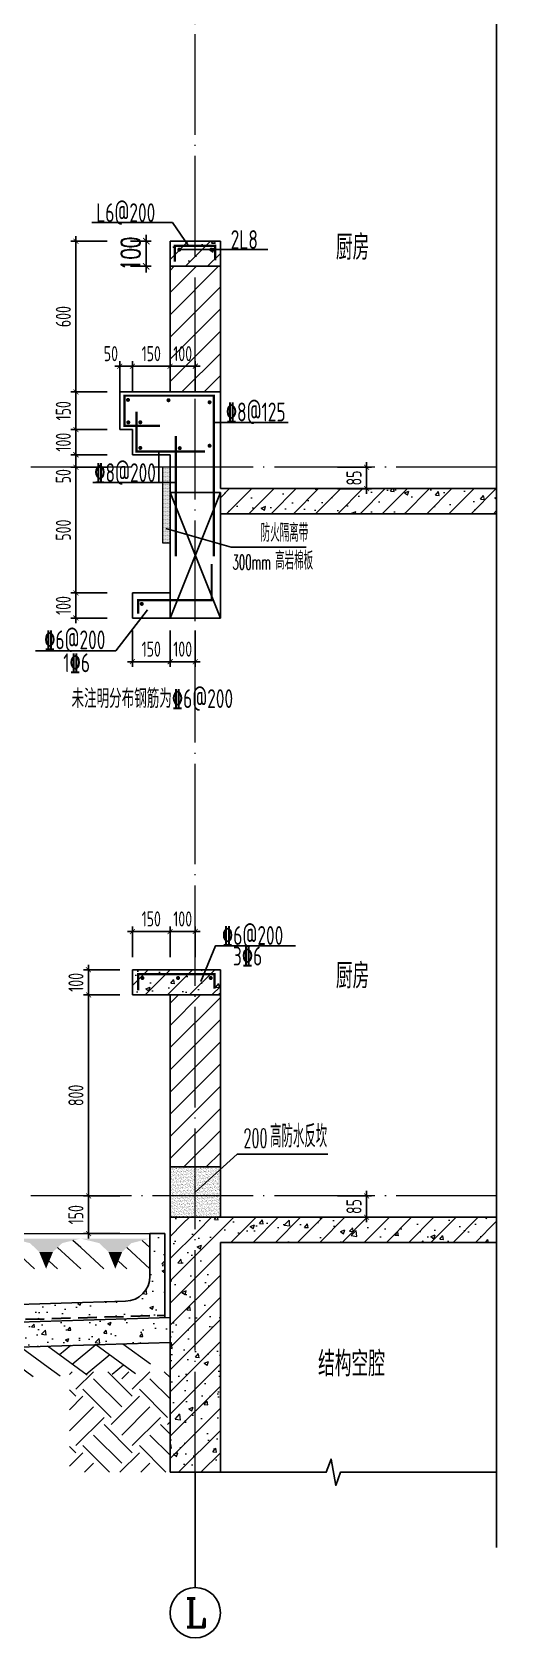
# Model space of a CAD drawing. Extents: x -668857 to 154266, y -275694 to 291306.
# Drawn here: x 94562 to 96462, y 144440 to 150831 of the extents above; entities that cross this region are included whole.
import ezdxf
from ezdxf.enums import TextEntityAlignment as Align

# ---------------------------------------------------------------- set-up
doc = ezdxf.new("R2010")
doc.units = 0
doc.header["$LTSCALE"] = 1000
doc.linetypes.add('DASH', pattern=[0.35, 0.25, -0.1])
doc.linetypes.add('DOTE', pattern=[2.42, 2, -0.2, 0.02, -0.2])
doc.layers.get('0').update_dxf_attribs({"linetype": 'CONTINUOUS'})
doc.layers.get('DEFPOINTS').update_dxf_attribs({"linetype": 'CONTINUOUS'})
for name, color, linetype in [('A-AXIS_TEXT', 7, 'CONTINUOUS'), ('AXIS', 3, 'CONTINUOUS'), ('COLUMN', 4, 'CONTINUOUS'), ('DIM', 2, 'CONTINUOUS'), ('DIM_IDEN', 67, 'CONTINUOUS'), ('DIM_SYMB', 3, 'CONTINUOUS'), ('PUB_DIM', 3, 'CONTINUOUS'), ('PUB_TEXT', 2, 'CONTINUOUS'), ('REIN', 6, 'CONTINUOUS'), ('S-大样-砼线', 7, 'CONTINUOUS'), ('S-引出线', 40, 'CONTINUOUS'), ('TEXT', 2, 'CONTINUOUS'), ('WALL', 5, 'CONTINUOUS'), ('立面-看线', 251, 'CONTINUOUS')]:
    doc.layers.add(name, color=color, linetype=linetype)
for name, color, linetype, lineweight in [('AXIS_TEXT', 7, 'CONTINUOUS', 20), ('DOTE', 19, 'DOTE', 9), ('PUB_HATCH', 8, 'CONTINUOUS', 9), ('内粉刷', 37, 'CONTINUOUS', 9), ('填充', 251, 'CONTINUOUS', 5), ('立面-中轮廓线', 30, 'CONTINUOUS', 35), ('粉刷', 251, 'CONTINUOUS', 9)]:
    doc.layers.add(name, color=color, linetype=linetype, lineweight=lineweight)
doc.styles.add('_TCH_AXIS', font='COMPLEX', dxfattribs={"bigfont": 'GBCBIG'})
doc.styles.add('_TCH_DIM_T3', font='SIMPLEX', dxfattribs={"width": 0.705882, "bigfont": 'GBCBIG'})
doc.styles.add('COMPLEX', font='COMPLEX')
doc.styles.add('DIM_FONT_T3', font='SIMPLEX', dxfattribs={"width": 0.705882, "bigfont": 'GBCBIG'})
doc.styles.add('TSSD_DIMENSION', font='Tssdeng.shx', dxfattribs={"width": 0.7, "bigfont": 'tssdchn.shx'})
doc.styles.add('TSSD_REIN', font='tssdeng.shx', dxfattribs={"width": 0.7, "height": 300, "bigfont": 'tssdchn.shx'})
doc.styles.add('w', font='tssdeng.shx', dxfattribs={"width": 0.8, "bigfont": 'tssdchn.shx'})
doc.dimstyles.new('_TCH_ARCH&&25', dxfattribs={"dimtxt": 74.375, "dimasz": 25, "dimexe": 62.5, "dimexo": 75, "dimgap": 25, "dimtad": 1, "dimdec": 0, "dimzin": 0, "dimdsep": 46, "dimtxsty": '_TCH_DIM_T3', "dimblk": 'ARCHTICK', "dimcen": 0.09, "dimclrt": 7, "dimazin": 0, "dimtfac": 1, "dimtdec": 0, "dimtix": 1, "dimtmove": 2, "dimatfit": 3, "dimldrblk": 'ARCHTICK', "dimfxl": 0, "dimtolj": 1, "dimtzin": 0, "dimarcsym": 0})
doc.dimstyles.new('TSSD_20_20', dxfattribs={"dimtxt": 60, "dimasz": 20, "dimexe": 20, "dimexo": 50, "dimgap": 20, "dimtad": 1, "dimdec": 0, "dimzin": 0, "dimdsep": 46, "dimtxsty": 'TSSD_DIMENSION', "dimblk": 'ARCHTICK', "dimblk1": 'ARCHTICK', "dimblk2": 'ARCHTICK', "dimcen": 0, "dimdle": 20, "dimclrt": 7, "dimadec": 0, "dimazin": 0, "dimtfac": 1, "dimtdec": 0, "dimtix": 1, "dimtmove": 2, "dimatfit": 3, "dimfxl": 0, "dimtolj": 1, "dimtzin": 0, "dimarcsym": 0})
pattern_1 = [(50, (28072.99, 249033.25), (143.452037, -12.550427), [15, -165]), (355, (28072.99, 249033.25), (-27.750267, 150.438427), [12, -132]), (100.4514, (28084.94, 249032.2), (115.701876, 137.88791), [12.74804, -140.22842]), (46.1842, (28072.99, 249073.25), (213.44821, -33.1038), [22.5, -247.5]), (96.6356, (28090.77, 249070.5), (186.93254, 194.82357), [19.12206, -210.3426]), (351.1842, (28072.99, 249073.25), (186.93239, 194.82372), [18, -198]), (21, (28092.99, 249063.25), (119.38141, -80.52378), [15, -165]), (326, (28092.99, 249063.25), (48.663066, 145.03001), [12, -132]), (71.4514, (28102.93, 249056.54), (168.044526, 64.5061), [12.74804, -140.22842]), (37.5, (28072.986, 249033.25), (2.431971, 66.578771), [0, -130.4, 0, -134, 0, -132.5]), (7.5, (28072.986, 249033.25), (52.613907, 78.882342), [0, -76.4, 0, -127.4, 0, -50.5]), (327.5, (28028.386, 249033.25), (106.764487, -4.510974), [0, -50, 0, -156, 0, -207]), (317.5, (28008.39, 249033.25), (116.637234, 20.020996), [0, -65, 0, -103.6, 0, -147])]
pattern_2 = [(45, (-562273.49, 314642.066), (-44.194174, 44.194174), []), (50, (-562273.49, 314642.07), (179.315046, -15.688034), [18.75, -206.25]), (355, (-562273.49, 314642.07), (-34.687833, 188.048033), [15, -165]), (100.4514, (-562258.55, 314640.76), (144.627345, 172.359886), [15.935047, -175.28553]), (46.1842, (-562273.49, 314692.07), (266.81026, -41.37975), [28.125, -309.375]), (96.6356, (-562251.25, 314688.62), (233.66568, 243.52947), [23.90257, -262.92825]), (351.1842, (-562273.5, 314692.07), (233.66549, 243.52965), [22.5, -247.5]), (21, (-562248.49, 314679.57), (149.226763, -100.654723), [18.75, -206.25]), (326, (-562248.49, 314679.57), (60.828833, 181.28751), [15, -165]), (71.4514, (-562236.05, 314671.18), (210.055657, 80.632624), [15.935047, -175.28553]), (37.5, (-562273.49, 314642.066), (3.039964, 83.2234635), [0, -163, 0, -167.5, 0, -165.625]), (7.5, (-562273.49, 314642.07), (65.767384, 98.602928), [0, -95.5, 0, -159.25, 0, -63.125]), (327.5, (-562329.24, 314642.066), (133.455609, -5.638718), [0, -62.5, 0, -195, 0, -258.75]), (317.5, (-562354.24, 314642.07), (145.796542, 25.026246), [0, -81.25, 0, -129.5, 0, -183.75])]
pattern_3 = [(45, (-562273.49, 314686.944), (-44.1941915, 44.1941915), [])]

# ---------------------------------------------------------------- blocks, each defined once
blk = doc.blocks.new('$LINEPAT$素土夯实')
at = {"color": 0}
for p, q in [((0, -210), (210, 0)), ((120, -300), (420, 0)), ((420, 0), (608, -188)), ((495, -300), (795, 0)), ((615, 0), (705, -90)), ((315, -105), (502, -293)), ((210, -210), (300, -300)), ((705, -300), (795, -210))]:
    blk.add_line(p, q, dxfattribs=at)
blk = doc.blocks.new('$LinePat$自然土壤')
at = {"color": 0}
for p, q in [((0, -90), (71, -19)), ((0, -300), (211, -89)), ((420, -300), (630, -90)), ((210, -300), (286, -224))]:
    blk.add_line(p, q, dxfattribs=at)
for points in [[(0, 0), (630, 0), (168, -45), (462, -45)], [(168, -45), (462, -45), (252, -132), (378, -132)], [(252, -132), (378, -132), (315, -300)]]:
    blk.add_solid(points, dxfattribs=at)
blk = doc.blocks.new('sanshui')
at = {"layer": '粉刷'}
h = blk.add_hatch(dxfattribs=at)
h.set_pattern_fill('混凝土', color=256, scale=20)
h.set_pattern_definition(pattern_1)
edge = h.paths.add_edge_path()
edge.add_line((346317.8, 427329.6), (346257.8, 427329.6))
edge.add_line((346257.8, 427329.6), (346257.8, 427160.3))
edge.add_arc((346157.8, 427160.3), 100, 271.71836, 360, ccw=False)
edge.add_line((346160.8, 427060.3), (345137.8, 427029.6))
edge.add_line((345137.8, 427029.6), (345137.8, 426969.6))
edge.add_line((345137.8, 426969.6), (346317.8, 427005))
edge.add_line((346317.8, 427005), (346317.8, 427329.6))
h = blk.add_hatch(dxfattribs=at)
h.set_pattern_fill('混凝土', color=256, scale=20)
h.set_pattern_definition(pattern_1)
h.paths.add_polyline_path([(346337.8, 426895.6), (346337.8, 426995.6), (345037.8, 426956.6), (345037.8, 426856.6)])
at = {"layer": 'COLUMN'}
for p, q in [((346257.8, 427329.6), (346317.8, 427329.6)), ((346257.8, 427160.3), (346257.8, 427329.6)), ((346317.8, 426995), (346317.8, 427329.6)), ((346160.8, 427060.3), (345137.8, 427029.6)), ((345137.8, 426959.6), (345137.8, 427029.6)), ((346338.1, 426995.6), (345037.8, 426956.6)), ((345037.8, 426856.6), (345037.8, 426956.6)), ((346338.1, 426895.6), (345037.8, 426856.6))]:
    blk.add_line(p, q, dxfattribs=at)
blk.add_arc((346157.8, 427160.3), 100, 271.71836, 0, dxfattribs=at)
at = {"layer": '立面-中轮廓线', "linetype": 'DASH', "ltscale": 0.3}
blk.add_lwpolyline([(345027.8, 426856.6), (345027.8, 426966.3), (346317.8, 427005)], dxfattribs=at)
at = {"layer": '粉刷'}
blk.add_line((344881.5, 427329.6), (346257.8, 427329.6), dxfattribs=at)
at = {"layer": '粉刷', "yscale": 0.4, "zscale": 0.4}
for name, p, xscale, rotation in [('$LinePat$自然土壤', (345156.8, 427309.6), -0.4369306507241237, 359.9999999999903), ('$LinePat$自然土壤', (345432, 427309.6), -0.4369306507241237, 359.9999999999903), ('$LinePat$自然土壤', (345707.3, 427309.6), -0.4369306507241237, 359.9999999999903), ('$LinePat$自然土壤', (345982.6, 427309.6), -0.4369306507241237, 359.9999999999903), ('$LinePat$自然土壤', (346257.8, 427309.6), -0.4369306507241237, 359.9999999999903), ('$LINEPAT$素土夯实', (345444.5, 426868.8), -0.5117605352322558, 1.718358001643932), ('$LINEPAT$素土夯实', (345851.2, 426881), -0.5117605352322558, 1.718358001643932), ('$LINEPAT$素土夯实', (346257.8, 426893.2), -0.5117605352322558, 1.718358001643932)]:
    blk.add_blockref(name, p, dxfattribs=dict(at, xscale=xscale, rotation=rotation))
blk = doc.blocks.new('VDVDXAXFSFFX')
at = {"layer": 'PUB_HATCH'}
h = blk.add_hatch(dxfattribs=at)
h.set_pattern_fill('DOTS', color=251, scale=2, style=0)
h.set_pattern_definition([(0, (924712.4965, -148185.593), (1.5875, 3.175), [0, -3.175])])
h.paths.add_polyline_path([(924682.5, -148185.6), (924712.5, -148185.6), (924712.5, -147935.6), (924712.5, -147885.6), (924712.5, -147885.6), (924712.5, -147885.6), (924682.5, -147885.6)])
at = {"layer": 'DIM_IDEN', "color": 5}
for p, q in [((924695.5, -148129.3), (924955.6, -148202.9)), ((924955.6, -148202.9), (925253.4, -148202.9))]:
    blk.add_line(p, q, dxfattribs=at)
at = {"layer": 'PUB_HATCH', "color": 5}
blk.add_lwpolyline([(924712.5, -147885.6), (924682.5, -147885.6), (924682.5, -148185.6), (924712.5, -148185.6)], close=True, dxfattribs=at)
at = {"layer": 'PUB_TEXT', "style": 'DIM_FONT_T3', "width": 0.705882}
blk.add_text('防火隔离带', height=71.49, dxfattribs=at).set_placement((925072.6, -148181.9))
at = {"layer": 'PUB_TEXT', "color": 5, "style": 'DIM_FONT_T3'}
for s, height, width, p in [('高岩棉板', 71.49, 0.705882, (925129.8, -148292.9)), ('300mm', 59.5, 0.49827, (924960.4, -148292.9))]:
    blk.add_text(s, height=height, dxfattribs=dict(at, width=width)).set_placement(p)
blk = doc.blocks.new('_ArchTick')
at = {"color": 0, "linetype": 'ByBlock', "const_width": 0.15}
blk.add_lwpolyline([(-0.5, -0.5), (0.5, 0.5)], dxfattribs=at)
blk = doc.blocks.new('*D2754')
at = {"layer": 'DEFPOINTS', "color": 0}
for p in [(95726.2, 146199), (95892.2, 146199), (95726.2, 146114)]:
    blk.add_point(p, dxfattribs=at)
at = {"layer": 'DIM', "color": 0, "lineweight": -2}
for p, q in [((95776.2, 146199), (95912.2, 146199)), ((95892.2, 146199), (95892.2, 146219)), ((95892.2, 146114), (95892.2, 146199)), ((95776.2, 146114), (95912.2, 146114)), ((95892.2, 146114), (95892.2, 146094))]:
    blk.add_line(p, q, dxfattribs=at)
at = {"layer": 'DIM', "color": 0, "lineweight": -2, "xscale": 20, "yscale": 20, "zscale": 20}
for p, rotation in [((95892.2, 146199), 270), ((95892.2, 146114), 90)]:
    blk.add_blockref('_ArchTick', p, dxfattribs=dict(at, rotation=rotation))
at = {"layer": 'DIM', "color": 7, "insert": (95842.2, 146156.5), "char_height": 60, "attachment_point": 5, "rotation": 90, "style": 'TSSD_DIMENSION'}
blk.add_mtext('\\A1;85', dxfattribs=at)
blk = doc.blocks.new('*D2755')
at = {"layer": 'DEFPOINTS', "color": 0}
for p in [(95111.1, 147251.4), (94961.1, 147099.1), (95111.1, 147099.1)]:
    blk.add_point(p, dxfattribs=at)
at = {"layer": 'DIM', "color": 0, "lineweight": -2}
for p, q in [((94961.1, 147149.1), (94961.1, 147271.4)), ((95111.1, 147149.1), (95111.1, 147271.4)), ((94941.1, 147251.4), (95131.1, 147251.4))]:
    blk.add_line(p, q, dxfattribs=at)
at = {"layer": 'DIM', "color": 0, "lineweight": -2, "xscale": 20, "yscale": 20, "zscale": 20, "rotation": 180}
blk.add_blockref('_ArchTick', (94961.1, 147251.4), dxfattribs=at)
at = {"layer": 'DIM', "color": 0, "lineweight": -2, "xscale": 20, "yscale": 20, "zscale": 20}
blk.add_blockref('_ArchTick', (95111.1, 147251.4), dxfattribs=at)
at = {"layer": 'DIM', "color": 7, "insert": (95036.1, 147301.4), "char_height": 60, "attachment_point": 5, "style": 'TSSD_DIMENSION'}
blk.add_mtext('\\A1;150', dxfattribs=at)
blk = doc.blocks.new('*D2756')
at = {"layer": 'DEFPOINTS', "color": 0}
for p in [(95211.1, 147251.4), (95111.1, 147099.1), (95211.1, 147099.1)]:
    blk.add_point(p, dxfattribs=at)
at = {"layer": 'DIM', "color": 0, "lineweight": -2}
for p, q in [((95111.1, 147149.1), (95111.1, 147271.4)), ((95211.1, 147149.1), (95211.1, 147271.4)), ((95111.1, 147251.4), (95091.1, 147251.4)), ((95111.1, 147251.4), (95211.1, 147251.4)), ((95211.1, 147251.4), (95231.1, 147251.4))]:
    blk.add_line(p, q, dxfattribs=at)
at = {"layer": 'DIM', "color": 0, "lineweight": -2, "xscale": 20, "yscale": 20, "zscale": 20}
blk.add_blockref('_ArchTick', (95111.1, 147251.4), dxfattribs=at)
at = {"layer": 'DIM', "color": 0, "lineweight": -2, "xscale": 20, "yscale": 20, "zscale": 20, "rotation": 180}
blk.add_blockref('_ArchTick', (95211.1, 147251.4), dxfattribs=at)
at = {"layer": 'DIM', "color": 7, "insert": (95161.1, 147301.4), "char_height": 60, "attachment_point": 5, "style": 'TSSD_DIMENSION'}
blk.add_mtext('\\A1;100', dxfattribs=at)
blk = doc.blocks.new('*D2757')
at = {"layer": 'DEFPOINTS', "color": 0}
for p in [(94786.5, 147099), (94961.1, 147099), (94961.1, 146999)]:
    blk.add_point(p, dxfattribs=at)
at = {"layer": 'DIM', "color": 0, "lineweight": -2}
for p, q in [((94911.1, 147099), (94766.5, 147099)), ((94786.5, 147099), (94786.5, 147119)), ((94786.5, 146999), (94786.5, 147099)), ((94911.1, 146999), (94766.5, 146999)), ((94786.5, 146999), (94786.5, 146979))]:
    blk.add_line(p, q, dxfattribs=at)
at = {"layer": 'DIM', "color": 0, "lineweight": -2, "xscale": 20, "yscale": 20, "zscale": 20}
for p, rotation in [((94786.5, 147099), 270), ((94786.5, 146999), 90)]:
    blk.add_blockref('_ArchTick', p, dxfattribs=dict(at, rotation=rotation))
at = {"layer": 'DIM', "color": 7, "insert": (94736.5, 147049), "char_height": 60, "attachment_point": 5, "rotation": 90, "style": 'TSSD_DIMENSION'}
blk.add_mtext('\\A1;100', dxfattribs=at)
blk = doc.blocks.new('*D2758')
at = {"layer": 'DEFPOINTS', "color": 0}
for p in [(94786.5, 146999), (94961.1, 146999), (94961.1, 146199)]:
    blk.add_point(p, dxfattribs=at)
at = {"layer": 'DIM', "color": 0, "lineweight": -2}
for p, q in [((94786.5, 146179), (94786.5, 147019)), ((94911.1, 146999), (94766.5, 146999)), ((94911.1, 146199), (94766.5, 146199))]:
    blk.add_line(p, q, dxfattribs=at)
at = {"layer": 'DIM', "color": 0, "lineweight": -2, "xscale": 20, "yscale": 20, "zscale": 20}
for p, rotation in [((94786.5, 146999), 90), ((94786.5, 146199), 270)]:
    blk.add_blockref('_ArchTick', p, dxfattribs=dict(at, rotation=rotation))
at = {"layer": 'DIM', "color": 7, "insert": (94736.5, 146599), "char_height": 60, "attachment_point": 5, "rotation": 90, "style": 'TSSD_DIMENSION'}
blk.add_mtext('\\A1;800', dxfattribs=at)
blk = doc.blocks.new('*D2759')
at = {"layer": 'DEFPOINTS', "color": 0}
for p in [(94786.5, 146199), (94961.1, 146199), (94961.1, 146049)]:
    blk.add_point(p, dxfattribs=at)
at = {"layer": 'DIM', "color": 0, "lineweight": -2}
for p, q in [((94911.1, 146199), (94766.5, 146199)), ((94786.5, 146029), (94786.5, 146219)), ((94911.1, 146049), (94766.5, 146049))]:
    blk.add_line(p, q, dxfattribs=at)
at = {"layer": 'DIM', "color": 0, "lineweight": -2, "xscale": 20, "yscale": 20, "zscale": 20}
for p, rotation in [((94786.5, 146199), 90), ((94786.5, 146049), 270)]:
    blk.add_blockref('_ArchTick', p, dxfattribs=dict(at, rotation=rotation))
at = {"layer": 'DIM', "color": 7, "insert": (94736.5, 146124), "char_height": 60, "attachment_point": 5, "rotation": 90, "style": 'TSSD_DIMENSION'}
blk.add_mtext('\\A1;150', dxfattribs=at)
blk = doc.blocks.new('*D2760')
at = {"layer": 'DEFPOINTS', "color": 0}
for p in [(95726.2, 149099), (95892.2, 149099), (95726.2, 149014)]:
    blk.add_point(p, dxfattribs=at)
at = {"layer": 'DIM', "color": 0, "lineweight": -2}
for p, q in [((95892.2, 149099), (95892.2, 149119)), ((95776.2, 149099), (95912.2, 149099)), ((95892.2, 149014), (95892.2, 149099)), ((95776.2, 149014), (95912.2, 149014)), ((95892.2, 149014), (95892.2, 148994))]:
    blk.add_line(p, q, dxfattribs=at)
at = {"layer": 'DIM', "color": 0, "lineweight": -2, "xscale": 20, "yscale": 20, "zscale": 20}
for p, rotation in [((95892.2, 149099), 270), ((95892.2, 149014), 90)]:
    blk.add_blockref('_ArchTick', p, dxfattribs=dict(at, rotation=rotation))
at = {"layer": 'DIM', "color": 7, "insert": (95842.2, 149056.5), "char_height": 60, "attachment_point": 5, "rotation": 90, "style": 'TSSD_DIMENSION'}
blk.add_mtext('\\A1;85', dxfattribs=at)
blk = doc.blocks.new('*D2761')
at = {"layer": 'DEFPOINTS', "color": 0}
for p in [(94961.1, 149501.4), (94911.1, 149349.1), (94961.1, 149349.1)]:
    blk.add_point(p, dxfattribs=at)
at = {"layer": 'DIM', "color": 0, "lineweight": -2}
for p, q in [((94891.1, 149501.4), (94981.1, 149501.4)), ((94911.1, 149399.1), (94911.1, 149521.4)), ((94961.1, 149399.1), (94961.1, 149521.4))]:
    blk.add_line(p, q, dxfattribs=at)
at = {"layer": 'DIM', "color": 0, "lineweight": -2, "xscale": 20, "yscale": 20, "zscale": 20, "rotation": 180}
blk.add_blockref('_ArchTick', (94911.1, 149501.4), dxfattribs=at)
at = {"layer": 'DIM', "color": 0, "lineweight": -2, "xscale": 20, "yscale": 20, "zscale": 20}
blk.add_blockref('_ArchTick', (94961.1, 149501.4), dxfattribs=at)
at = {"layer": 'DIM', "color": 7, "insert": (94875.6, 149551.4), "char_height": 60, "attachment_point": 5, "style": 'TSSD_DIMENSION'}
blk.add_mtext('\\A1;50', dxfattribs=at)
blk = doc.blocks.new('*D2762')
at = {"layer": 'DEFPOINTS', "color": 0}
for p in [(95111.1, 149501.4), (94961.1, 149349.1), (95111.1, 149349.1)]:
    blk.add_point(p, dxfattribs=at)
at = {"layer": 'DIM', "color": 0, "lineweight": -2}
for p, q in [((94941.1, 149501.4), (95131.1, 149501.4)), ((94961.1, 149399.1), (94961.1, 149521.4)), ((95111.1, 149399.1), (95111.1, 149521.4))]:
    blk.add_line(p, q, dxfattribs=at)
at = {"layer": 'DIM', "color": 0, "lineweight": -2, "xscale": 20, "yscale": 20, "zscale": 20, "rotation": 180}
blk.add_blockref('_ArchTick', (94961.1, 149501.4), dxfattribs=at)
at = {"layer": 'DIM', "color": 0, "lineweight": -2, "xscale": 20, "yscale": 20, "zscale": 20}
blk.add_blockref('_ArchTick', (95111.1, 149501.4), dxfattribs=at)
at = {"layer": 'DIM', "color": 7, "insert": (95036.1, 149551.4), "char_height": 60, "attachment_point": 5, "style": 'TSSD_DIMENSION'}
blk.add_mtext('\\A1;150', dxfattribs=at)
blk = doc.blocks.new('*D2763')
at = {"layer": 'DEFPOINTS', "color": 0}
for p in [(95211.1, 149501.4), (95111.1, 149349.1), (95211.1, 149349.1)]:
    blk.add_point(p, dxfattribs=at)
at = {"layer": 'DIM', "color": 0, "lineweight": -2}
for p, q in [((95111.1, 149501.4), (95091.1, 149501.4)), ((95111.1, 149399.1), (95111.1, 149521.4)), ((95111.1, 149501.4), (95211.1, 149501.4)), ((95211.1, 149399.1), (95211.1, 149521.4)), ((95211.1, 149501.4), (95231.1, 149501.4))]:
    blk.add_line(p, q, dxfattribs=at)
at = {"layer": 'DIM', "color": 0, "lineweight": -2, "xscale": 20, "yscale": 20, "zscale": 20}
blk.add_blockref('_ArchTick', (95111.1, 149501.4), dxfattribs=at)
at = {"layer": 'DIM', "color": 0, "lineweight": -2, "xscale": 20, "yscale": 20, "zscale": 20, "rotation": 180}
blk.add_blockref('_ArchTick', (95211.1, 149501.4), dxfattribs=at)
at = {"layer": 'DIM', "color": 7, "insert": (95161.1, 149551.4), "char_height": 60, "attachment_point": 5, "style": 'TSSD_DIMENSION'}
blk.add_mtext('\\A1;100', dxfattribs=at)
blk = doc.blocks.new('*D2764')
at = {"layer": 'DEFPOINTS', "color": 0}
for p in [(94961.1, 148499), (95111.1, 148499), (95111.1, 148325.3)]:
    blk.add_point(p, dxfattribs=at)
at = {"layer": 'DIM', "color": 0, "lineweight": -2}
for p, q in [((94961.1, 148449), (94961.1, 148305.3)), ((95111.1, 148449), (95111.1, 148305.3)), ((94941.1, 148325.3), (95131.1, 148325.3))]:
    blk.add_line(p, q, dxfattribs=at)
at = {"layer": 'DIM', "color": 0, "lineweight": -2, "xscale": 20, "yscale": 20, "zscale": 20, "rotation": 180}
blk.add_blockref('_ArchTick', (94961.1, 148325.3), dxfattribs=at)
at = {"layer": 'DIM', "color": 0, "lineweight": -2, "xscale": 20, "yscale": 20, "zscale": 20}
blk.add_blockref('_ArchTick', (95111.1, 148325.3), dxfattribs=at)
at = {"layer": 'DIM', "color": 7, "insert": (95036.1, 148375.3), "char_height": 60, "attachment_point": 5, "style": 'TSSD_DIMENSION'}
blk.add_mtext('\\A1;150', dxfattribs=at)
blk = doc.blocks.new('*D2765')
at = {"layer": 'DEFPOINTS', "color": 0}
for p in [(95111.1, 148499), (95211.1, 148499), (95211.1, 148325.3)]:
    blk.add_point(p, dxfattribs=at)
at = {"layer": 'DIM', "color": 0, "lineweight": -2}
for p, q in [((95111.1, 148449), (95111.1, 148305.3)), ((95211.1, 148449), (95211.1, 148305.3)), ((95111.1, 148325.3), (95091.1, 148325.3)), ((95111.1, 148325.3), (95211.1, 148325.3)), ((95211.1, 148325.3), (95231.1, 148325.3))]:
    blk.add_line(p, q, dxfattribs=at)
at = {"layer": 'DIM', "color": 0, "lineweight": -2, "xscale": 20, "yscale": 20, "zscale": 20}
blk.add_blockref('_ArchTick', (95111.1, 148325.3), dxfattribs=at)
at = {"layer": 'DIM', "color": 0, "lineweight": -2, "xscale": 20, "yscale": 20, "zscale": 20, "rotation": 180}
blk.add_blockref('_ArchTick', (95211.1, 148325.3), dxfattribs=at)
at = {"layer": 'DIM', "color": 7, "insert": (95161.1, 148375.3), "char_height": 60, "attachment_point": 5, "style": 'TSSD_DIMENSION'}
blk.add_mtext('\\A1;100', dxfattribs=at)
blk = doc.blocks.new('*D2766')
at = {"layer": 'DEFPOINTS', "color": 0}
for p in [(94736.5, 149999), (94911.1, 149999), (94911.1, 149399)]:
    blk.add_point(p, dxfattribs=at)
at = {"layer": 'DIM', "color": 0, "lineweight": -2}
for p, q in [((94736.5, 149379), (94736.5, 150019)), ((94861.1, 149999), (94716.5, 149999)), ((94861.1, 149399), (94716.5, 149399))]:
    blk.add_line(p, q, dxfattribs=at)
at = {"layer": 'DIM', "color": 0, "lineweight": -2, "xscale": 20, "yscale": 20, "zscale": 20}
for p, rotation in [((94736.5, 149999), 90), ((94736.5, 149399), 270)]:
    blk.add_blockref('_ArchTick', p, dxfattribs=dict(at, rotation=rotation))
at = {"layer": 'DIM', "color": 7, "insert": (94686.5, 149699), "char_height": 60, "attachment_point": 5, "rotation": 90, "style": 'TSSD_DIMENSION'}
blk.add_mtext('\\A1;600', dxfattribs=at)
blk = doc.blocks.new('*D2767')
at = {"layer": 'DEFPOINTS', "color": 0}
for p in [(94736.5, 149399), (94911.1, 149399), (94911.1, 149249)]:
    blk.add_point(p, dxfattribs=at)
at = {"layer": 'DIM', "color": 0, "lineweight": -2}
for p, q in [((94861.1, 149399), (94716.5, 149399)), ((94736.5, 149229), (94736.5, 149419)), ((94861.1, 149249), (94716.5, 149249))]:
    blk.add_line(p, q, dxfattribs=at)
at = {"layer": 'DIM', "color": 0, "lineweight": -2, "xscale": 20, "yscale": 20, "zscale": 20}
for p, rotation in [((94736.5, 149399), 90), ((94736.5, 149249), 270)]:
    blk.add_blockref('_ArchTick', p, dxfattribs=dict(at, rotation=rotation))
at = {"layer": 'DIM', "color": 7, "insert": (94686.5, 149324), "char_height": 60, "attachment_point": 5, "rotation": 90, "style": 'TSSD_DIMENSION'}
blk.add_mtext('\\A1;150', dxfattribs=at)
blk = doc.blocks.new('*D2768')
at = {"layer": 'DEFPOINTS', "color": 0}
for p in [(94736.5, 149249), (94911.1, 149249), (94911.1, 149149)]:
    blk.add_point(p, dxfattribs=at)
at = {"layer": 'DIM', "color": 0, "lineweight": -2}
for p, q in [((94861.1, 149249), (94716.5, 149249)), ((94736.5, 149249), (94736.5, 149269)), ((94736.5, 149149), (94736.5, 149249)), ((94861.1, 149149), (94716.5, 149149)), ((94736.5, 149149), (94736.5, 149129))]:
    blk.add_line(p, q, dxfattribs=at)
at = {"layer": 'DIM', "color": 0, "lineweight": -2, "xscale": 20, "yscale": 20, "zscale": 20}
for p, rotation in [((94736.5, 149249), 270), ((94736.5, 149149), 90)]:
    blk.add_blockref('_ArchTick', p, dxfattribs=dict(at, rotation=rotation))
at = {"layer": 'DIM', "color": 7, "insert": (94686.5, 149199), "char_height": 60, "attachment_point": 5, "rotation": 90, "style": 'TSSD_DIMENSION'}
blk.add_mtext('\\A1;100', dxfattribs=at)
blk = doc.blocks.new('*D2769')
at = {"layer": 'DEFPOINTS', "color": 0}
for p in [(94736.5, 149149), (94911.1, 149149), (94911.1, 149099)]:
    blk.add_point(p, dxfattribs=at)
at = {"layer": 'DIM', "color": 0, "lineweight": -2}
for p, q in [((94861.1, 149149), (94716.5, 149149)), ((94736.5, 149079), (94736.5, 149169)), ((94861.1, 149099), (94716.5, 149099))]:
    blk.add_line(p, q, dxfattribs=at)
at = {"layer": 'DIM', "color": 0, "lineweight": -2, "xscale": 20, "yscale": 20, "zscale": 20}
for p, rotation in [((94736.5, 149149), 90), ((94736.5, 149099), 270)]:
    blk.add_blockref('_ArchTick', p, dxfattribs=dict(at, rotation=rotation))
at = {"layer": 'DIM', "color": 7, "insert": (94686.5, 149063.6), "char_height": 60, "attachment_point": 5, "rotation": 90, "style": 'TSSD_DIMENSION'}
blk.add_mtext('\\A1;50', dxfattribs=at)
blk = doc.blocks.new('*D2770')
at = {"layer": 'DEFPOINTS', "color": 0}
for p in [(94736.5, 149099), (94911.1, 149099), (94911.1, 148599)]:
    blk.add_point(p, dxfattribs=at)
at = {"layer": 'DIM', "color": 0, "lineweight": -2}
for p, q in [((94736.5, 148579), (94736.5, 149119)), ((94861.1, 149099), (94716.5, 149099)), ((94861.1, 148599), (94716.5, 148599))]:
    blk.add_line(p, q, dxfattribs=at)
at = {"layer": 'DIM', "color": 0, "lineweight": -2, "xscale": 20, "yscale": 20, "zscale": 20}
for p, rotation in [((94736.5, 149099), 90), ((94736.5, 148599), 270)]:
    blk.add_blockref('_ArchTick', p, dxfattribs=dict(at, rotation=rotation))
at = {"layer": 'DIM', "color": 7, "insert": (94686.5, 148849), "char_height": 60, "attachment_point": 5, "rotation": 90, "style": 'TSSD_DIMENSION'}
blk.add_mtext('\\A1;500', dxfattribs=at)
blk = doc.blocks.new('*D2771')
at = {"layer": 'DEFPOINTS', "color": 0}
for p in [(94736.5, 148599), (94911.1, 148599), (94911.1, 148499)]:
    blk.add_point(p, dxfattribs=at)
at = {"layer": 'DIM', "color": 0, "lineweight": -2}
for p, q in [((94736.5, 148599), (94736.5, 148619)), ((94861.1, 148599), (94716.5, 148599)), ((94736.5, 148499), (94736.5, 148599)), ((94861.1, 148499), (94716.5, 148499)), ((94736.5, 148499), (94736.5, 148479))]:
    blk.add_line(p, q, dxfattribs=at)
at = {"layer": 'DIM', "color": 0, "lineweight": -2, "xscale": 20, "yscale": 20, "zscale": 20}
for p, rotation in [((94736.5, 148599), 270), ((94736.5, 148499), 90)]:
    blk.add_blockref('_ArchTick', p, dxfattribs=dict(at, rotation=rotation))
at = {"layer": 'DIM', "color": 7, "insert": (94686.5, 148549), "char_height": 60, "attachment_point": 5, "rotation": 90, "style": 'TSSD_DIMENSION'}
blk.add_mtext('\\A1;100', dxfattribs=at)
blk = doc.blocks.new('_AXISO')
blk.add_circle((0, 0), 0.5)
at = {"layer": 'A-AXIS_TEXT', "style": 'COMPLEX', "width": 1.041667}
blk.add_attdef('A', text='', height=0.56, dxfattribs=at).set_placement((-0.25, -0.28), (0.25, -0.28), align=Align.FIT)
blk = doc.blocks.new('20210809.04044932')
at = {"layer": 'REIN', "const_width": 9}
blk.add_lwpolyline([(87154.5, 66580.9), (87154.5, 66644.7), (87458.5, 66644.7), (87458.5, 66586.8)], dxfattribs=at)
at = {"layer": 'REIN', "const_width": 8}
for points in [[(87168, 66629.7, 1), (87176, 66629.7, 1)], [(87309.6, 66629.7, 1), (87317.6, 66629.7, 1)], [(87439.5, 66629.7, 1), (87447.5, 66629.7, 1)]]:
    blk.add_lwpolyline(points, format="xyb", close=True, dxfattribs=at)
at = {"layer": 'S-引出线'}
blk.add_lwpolyline([(87404, 66615.4), (87462.1, 66757), (87780.5, 66757)], dxfattribs=at)
at = {"layer": 'TEXT', "style": 'w', "width": 0.7}
for s, p in [('%%1326@200', (87488.2, 66761.4)), ('3%%1326', (87531.6, 66679.3))]:
    blk.add_text(s, height=75, rotation=0, dxfattribs=at).set_placement(p)
blk = doc.blocks.new('A$C696610E5')
at = {"layer": 'REIN', "const_width": 9}
for points in [[(494.5, 974.7), (353.3, 974.7), (353.3, 1095), (708.3, 1095), (708.3, 454.9)], [(401.6, 1031.7), (401.6, 872.6), (673.9, 872.6)], [(557.8, 934), (557.8, 454.9)]]:
    blk.add_lwpolyline(points, dxfattribs=at)
at = {"layer": 'REIN', "const_width": 8}
for points in [[(363.4, 1078.3, 1), (371.4, 1078.3, 1)], [(524.5, 1076.9, 1), (532.5, 1076.9, 1)], [(687.7, 1068.7, 1), (695.7, 1068.7, 1)], [(364.5, 988.6, 1), (372.5, 988.6, 1)], [(412.3, 989.2, 1), (420.3, 989.2, 1)], [(412.3, 887.1, 1), (420.3, 887.1, 1)], [(687.7, 895.7, 1), (695.7, 895.7, 1)], [(569.2, 886.1, 1), (577.2, 886.1, 1)], [(418.3, 266.1, 1), (426.3, 266.1, 1)]]:
    blk.add_lwpolyline(points, format="xyb", close=True, dxfattribs=at)
at = {"layer": 'REIN'}
blk.add_lwpolyline([(407.7, 227.9, 9, 9, 0), (407.7, 280.9, 9, 9, 0), (700.1, 280.9, 9, 9, 0), (700.1, 425.3, 9, 9, 0)], format="xyseb", dxfattribs=at)
at = {"layer": 'S-大样-砼线'}
for p, q in [((534.9, 709.9), (734.9, 209.8)), ((734.9, 709.9), (534.9, 209.8))]:
    blk.add_line(p, q, dxfattribs=at)
blk.add_lwpolyline([(734.9, 709.9), (534.9, 709.9), (534.9, 209.8), (734.9, 209.8)], close=True, dxfattribs=at)
at = {"layer": 'S-引出线'}
for p, q in [((704.2, 988.5), (1004.3, 988.5)), ((490.6, 872.6), (490.6, 748.9)), ((227.2, 748.9), (561.1, 748.9))]:
    blk.add_line(p, q, dxfattribs=at)
blk.add_lwpolyline([(445.3, 242.7), (318.6, 79.6), (0, 79.6)], dxfattribs=at)
at = {"layer": 'TEXT', "style": 'TSSD_REIN', "width": 0.7}
for s, p in [('%%1328@125', (756.2, 992.6)), ('%%1328@200', (233.1, 751.1)), ('%%1326@200', (33.9, 85.5)), ('1%%1326', (110.1, -5.8)), ('未注明分布钢筋为%%1326@200', (142.8, -148.4))]:
    blk.add_text(s, height=75, rotation=0, dxfattribs=at).set_placement(p)
blk = doc.blocks.new('*D2164')
at = {"layer": 'DEFPOINTS', "color": 0}
for p in [(137891.5, 109179.7), (137796.8, 109079.7), (137891.5, 109079.7)]:
    blk.add_point(p, dxfattribs=at)
at = {"layer": 'PUB_DIM', "color": 0, "lineweight": -2}
for p, q in [((137816.5, 109179.7), (137734.3, 109179.7)), ((137796.8, 109179.7), (137796.8, 109204.7)), ((137796.8, 109179.7), (137796.8, 109079.7)), ((137816.5, 109079.7), (137734.3, 109079.7)), ((137796.8, 109079.7), (137796.8, 109054.7))]:
    blk.add_line(p, q, dxfattribs=at)
at = {"layer": 'PUB_DIM', "color": 0, "lineweight": -2, "xscale": 25, "yscale": 25, "zscale": 25}
for p, rotation in [((137796.8, 109179.7), 270), ((137796.8, 109079.7), 90)]:
    blk.add_blockref('_ArchTick', p, dxfattribs=dict(at, rotation=rotation))
at = {"layer": 'PUB_DIM', "color": 7, "insert": (137734.6, 109129.7), "char_height": 74.38, "attachment_point": 5, "rotation": 90, "style": '_TCH_DIM_T3'}
blk.add_mtext('\\A1;100', dxfattribs=at)
blk = doc.blocks.new('20210809.04053586')
at = {"layer": 'REIN', "const_width": 9}
blk.add_lwpolyline([(87484.2, 66623.8), (87484.2, 66687.6), (87644.1, 66687.6), (87644.1, 66629.6)], dxfattribs=at)
at = {"layer": 'REIN', "const_width": 8}
for points in [[(87497.7, 66672.5, 1), (87505.7, 66672.5, 1)], [(87625.1, 66672.5, 1), (87633.1, 66672.5, 1)]]:
    blk.add_lwpolyline(points, format="xyb", close=True, dxfattribs=at)
at = {"layer": 'S-引出线'}
for p, q in [((87474.6, 66779.8), (87154.5, 66779.8)), ((87538.8, 66687.6), (87474.6, 66779.8)), ((87501.7, 66672.5), (87853.3, 66672.5))]:
    blk.add_line(p, q, dxfattribs=at)
at = {"layer": 'TEXT', "style": 'w', "width": 0.7}
for s, p in [('L6@200', (87171.5, 66782)), ('2L8', (87706.2, 66674.9))]:
    blk.add_text(s, height=75, rotation=0, dxfattribs=at).set_placement(p)
at = {"layer": 'PUB_DIM'}
dim = blk.add_linear_dim(base=(87370.5, 66605.9), p1=(87465.2, 66705.9), p2=(87465.2, 66605.9), angle=90, dimstyle='_TCH_ARCH&&25', dxfattribs=at)
dim.commit()
dim.dimension.update_dxf_attribs({"geometry": '*D2164', "text_midpoint": (87308.4, 66655.9), "insert": (-50426.3, -42473.7)})

msp = doc.modelspace()

# ---------------------------------------------------------------- hatches: boundary and pattern name
at = {"layer": 'PUB_HATCH'}
h = msp.add_hatch(dxfattribs=at)
h.set_pattern_fill('钢筋混凝土', color=256, scale=25, style=0)
h.set_pattern_definition(pattern_2)
h.paths.add_polyline_path([(95311.06, 149899.03), (95311.06, 149999.03), (95111.06, 149999.03), (95111.06, 149899.03)])
h = msp.add_hatch(dxfattribs=at)
h.set_pattern_fill('普通砖', color=256, scale=25, style=0)
h.set_pattern_definition(pattern_3)
h.paths.add_polyline_path([(95311.06, 149399.03), (95311.06, 149899.03), (95111.06, 149899.03), (95111.06, 149399.03)])
h = msp.add_hatch(dxfattribs=at)
h.set_pattern_fill('钢筋混凝土', color=256, scale=25, style=0)
h.set_pattern_definition(pattern_2)
h.paths.add_polyline_path([(95311.06, 149014.03), (95311.06, 148914.03), (96409.59, 148914.03), (96409.59, 149014.03)])
h = msp.add_hatch(dxfattribs=at)
h.set_pattern_fill('钢筋混凝土', color=256, scale=25, style=0)
h.set_pattern_definition(pattern_2)
h.paths.add_polyline_path([(95311.06, 146999.03), (95311.06, 147099.03), (94961.06, 147099.03), (94961.06, 146999.03)])
h = msp.add_hatch(dxfattribs=at)
h.set_pattern_fill('普通砖', color=256, scale=25, style=0)
h.set_pattern_definition(pattern_3)
h.paths.add_polyline_path([(95311.06, 146314.04), (95311.06, 146999.03), (95111.06, 146999.03), (95111.06, 146314.04)])
h = msp.add_hatch(dxfattribs=at)
h.set_pattern_fill('钢筋混凝土', color=256, scale=25, style=0)
h.set_pattern_definition(pattern_2)
h.paths.add_polyline_path([(95311.03, 145099.03), (95311.06, 146014.03), (95111.06, 146114.03), (95111.03, 145099.03)])
h = msp.add_hatch(dxfattribs=at)
h.set_pattern_fill('钢筋混凝土', color=256, scale=25, style=0)
h.set_pattern_definition(pattern_2)
h.paths.add_polyline_path([(96409.59, 146114.03), (95111.06, 146114.03), (95311.06, 146014.03), (96409.59, 146014.03)])
at = {"layer": '填充'}
h = msp.add_hatch(dxfattribs=at)
h.set_pattern_fill('EARTH', color=250, scale=50, angle=45, style=0)
h.set_pattern_definition([(45, (-1020387.21, -310094.34), (0, 224.506403), [158.75, -158.75]), (45, (-1020429.3, -310052.24), (0, 224.506403), [158.75, -158.75]), (45, (-1020471.4, -310010.15), (0, 224.506403), [158.75, -158.75]), (135, (-1020471.4, -309982.08), (-224.506403, 0), [158.75, -158.75]), (135, (-1020429.3, -309939.99), (-224.506403, 0), [158.75, -158.75]), (135, (-1020387.21, -309897.9), (-224.506403, 0), [158.75, -158.75])])
h.paths.add_polyline_path([(95111.06, 145499.03), (94711.06, 145499.03), (94711.06, 145099.03), (95111.06, 145099.03)])
at = {"layer": '立面-看线'}
h = msp.add_hatch(dxfattribs=at)
h.set_pattern_fill('碎沙', color=256, scale=4)
h.set_pattern_definition([(37.5, (-705942.1775, -239247.915), (-0.32000626, 9.78826475), [0, -7.7216, 0, -8.636, 0, -8.255]), (7.5, (-705942.177, -239247.915), (8.99046566, 14.33650201), [0, -4.1656, 0, -6.9596, 0, -2.667]), (327.5, (-705948.426, -239247.915), (15.819847405, 0.02874369), [0, -2.54, 0, -9.144, 0, -11.938]), (317.5, (-705948.426, -239247.915), (15.27112905, 4.45858647), [0, -1.27, 0, -5.9944, 0, -6.858])])
h.paths.add_polyline_path([(95111.06, 146114.04), (95311.06, 146114.04), (95311.06, 146314.04), (95111.06, 146314.04)])

# ---------------------------------------------------------------- linework, layer by layer
at = {"layer": 'AXIS'}
msp.add_line((95211.03, 145099.03), (95211.03, 144639.64), dxfattribs=at)
at = {"layer": 'DIM_IDEN'}
for p, q in [((95211.06, 146214.04), (95377.87, 146365.55)), ((95377.87, 146365.55), (95738.05, 146365.55))]:
    msp.add_line(p, q, dxfattribs=at)
at = {"layer": 'DIM_SYMB'}
for points in [[(96409.59, 164119.03), (96409.59, 154487.16), (96462.09, 154468.05), (96357.09, 154449.54), (96409.59, 154430.91), (96409.59, 144799.03)], [(95111.06, 145099.03), (95732.2, 145099.03), (95751.31, 145151.53), (95769.82, 145046.53), (95788.45, 145099.03), (96409.59, 145099.03)]]:
    msp.add_lwpolyline(points, dxfattribs=at)
at = {"layer": 'DOTE', "color": 1, "linetype": 'DOTE', "ltscale": 0.2}
for p, q in [((95211.06, 145099.03), (95211.06, 164699.03)), ((96409.59, 149099.03), (94040.87, 149099.03)), ((96409.59, 146199.03), (94040.87, 146199.03))]:
    msp.add_line(p, q, dxfattribs=at)
at = {"layer": 'WALL'}
for p, q in [((95111.06, 149899.03), (95111.06, 149999.03)), ((95111.06, 149999.03), (95311.06, 149999.03)), ((95311.06, 149899.03), (95311.06, 149999.03)), ((95111.06, 149899.03), (95311.06, 149899.03)), ((95111.06, 149399.03), (95111.06, 149899.03)), ((95311.06, 149399.03), (95311.06, 149899.03)), ((95311.06, 149399.03), (94911.06, 149399.03)), ((94911.06, 149399.03), (94911.06, 149249.03)), ((95311.06, 149014.03), (95311.06, 149399.03)), ((94911.06, 149249.03), (94961.06, 149249.03)), ((94961.06, 149249.03), (94961.06, 149149.03)), ((94961.06, 149149.03), (95111.06, 149149.03)), ((95111.06, 149149.03), (95111.06, 148599.03)), ((96409.59, 149014.03), (95311.06, 149014.03)), ((96409.59, 148914.03), (96409.59, 149014.03)), ((95311.06, 148499.03), (95311.06, 148914.03)), ((96409.59, 148914.03), (95311.06, 148914.03)), ((95111.06, 148599.03), (94961.06, 148599.03)), ((94961.06, 148599.03), (94961.06, 148499.03)), ((94961.06, 148499.03), (95311.06, 148499.03)), ((95311.06, 147099.03), (94961.06, 147099.03)), ((94961.06, 147099.03), (94961.06, 146999.03)), ((95311.06, 146999.03), (95311.06, 147099.03)), ((94961.06, 146999.03), (95311.06, 146999.03)), ((95111.06, 146314.04), (95111.06, 146999.03)), ((95311.06, 146314.04), (95311.06, 146999.03)), ((95111.06, 146314.04), (95311.06, 146314.04)), ((95111.03, 145099.03), (95111.06, 146114.03)), ((96409.59, 146114.03), (95111.06, 146114.03)), ((96409.59, 146014.03), (96409.59, 146114.03)), ((95311.03, 145099.03), (95311.06, 146014.03)), ((96409.59, 146014.03), (95311.06, 146014.03)), ((95111.03, 145099.03), (95311.03, 145099.03))]:
    msp.add_line(p, q, dxfattribs=at)
msp.add_lwpolyline([(95111.06, 146314.04), (95311.06, 146314.04), (95311.06, 146114.04), (95111.06, 146114.04)], close=True, dxfattribs=at)

# ---------------------------------------------------------------- block references
for name, p in [('VDVDXAXFSFFX', (-829601.43, 296984.63)), ('sanshui', (-251227.06, -281280.6))]:
    msp.add_blockref(name, p)
at = {"layer": 'AXIS'}
ref = msp.add_blockref('_AXISO', (95211.03, 144539.64), dxfattribs=dict(at, xscale=200, yscale=200, zscale=200))
ref.add_attrib('A', 'L', dxfattribs={"layer": 'AXIS_TEXT', "height": 113.92, "style": '_TCH_AXIS'}).set_placement((95170.35, 144482.68), (95251.72, 144482.68), align=Align.FIT)
at = {"layer": 'REIN'}
for name, p in [('20210809.04053586', (7645.88, 83293.1)), ('20210809.04044932', (7829.17, 80436.63))]:
    msp.add_blockref(name, p, dxfattribs=at)
at = {"layer": '内粉刷'}
msp.add_blockref('A$C696610E5', (94576.16, 148289.19), dxfattribs=at)

# ---------------------------------------------------------------- texts
at = {"layer": 'PUB_TEXT'}
for s, height, style, width, p in [('厨房', 100, 'TSSD_REIN', 0.7, (95770.28, 149924.66)), ('厨房', 100, 'TSSD_REIN', 0.7, (95770.28, 147024.66)), ('200', 74.375, 'DIM_FONT_T3', 0.49827, (95402.88, 146391.8)), ('高防水反坎', 89.362, 'DIM_FONT_T3', 0.705882, (95508.76, 146391.8)), ('结构空腔', 100, 'TSSD_REIN', 0.7, (95699.49, 145480.45))]:
    msp.add_text(s, height=height, dxfattribs=dict(at, style=style, width=width)).set_placement(p)

# ---------------------------------------------------------------- dimensions: what is measured, and where the dimension line sits
at = {"layer": 'DIM'}
for p1, p2, distance, picture, middle in [((94911.06, 149399.03), (94911.06, 149999.03), 174.61, '*D2766', (94686.45, 149699.03)), ((94961.06, 149349.06), (95111.06, 149349.06), 152.32, '*D2762', (95036.06, 149551.38)), ((95111.06, 149349.06), (95211.06, 149349.06), 152.32, '*D2763', (95161.06, 149551.38)), ((94911.06, 149249.03), (94911.06, 149399.03), 174.61, '*D2767', (94686.45, 149324.03)), ((94911.06, 149149.03), (94911.06, 149249.03), 174.61, '*D2768', (94686.45, 149199.03)), ((94911.06, 148599.03), (94911.06, 149099.03), 174.61, '*D2770', (94686.45, 148849.03)), ((95726.24, 149014.03), (95726.24, 149099.03), -165.96, '*D2760', (95842.2, 149056.53)), ((94911.06, 148499.03), (94911.06, 148599.03), 174.61, '*D2771', (94686.45, 148549.03)), ((94961.06, 148499.03), (95111.06, 148499.03), -173.71, '*D2764', (95036.06, 148375.32)), ((95111.06, 148499.03), (95211.06, 148499.03), -173.71, '*D2765', (95161.06, 148375.32)), ((94961.06, 147099.06), (95111.06, 147099.06), 152.32, '*D2755', (95036.06, 147301.38)), ((95111.06, 147099.06), (95211.06, 147099.06), 152.32, '*D2756', (95161.06, 147301.38)), ((94961.06, 146999.03), (94961.06, 147099.03), 174.61, '*D2757', (94736.45, 147049.03)), ((94961.06, 146199.03), (94961.06, 146999.03), 174.61, '*D2758', (94736.45, 146599.03)), ((94961.06, 146049.03), (94961.06, 146199.03), 174.61, '*D2759', (94736.45, 146124.03)), ((95726.24, 146114.03), (95726.24, 146199.03), -165.96, '*D2754', (95842.2, 146156.53))]:
    dim = msp.add_aligned_dim(p1=p1, p2=p2, distance=distance, dimstyle='TSSD_20_20', dxfattribs=at)
    dim.commit()
    dim.dimension.update_dxf_attribs({"geometry": picture, "text_midpoint": middle})
for base, p1, p2, angle, picture, middle in [((94961.06, 149501.38), (94911.06, 149349.06), (94961.06, 149349.06), 360, '*D2761', (94875.6, 149551.38)), ((94736.45, 149149.03), (94911.06, 149099.03), (94911.06, 149149.03), 90, '*D2769', (94686.45, 149063.57))]:
    dim = msp.add_linear_dim(base=base, p1=p1, p2=p2, angle=angle, dimstyle='TSSD_20_20', dxfattribs=at)
    dim.commit()
    dim.dimension.update_dxf_attribs({"geometry": picture, "text_midpoint": middle, "dimtype": 161})

doc.saveas('drawing.dxf')
